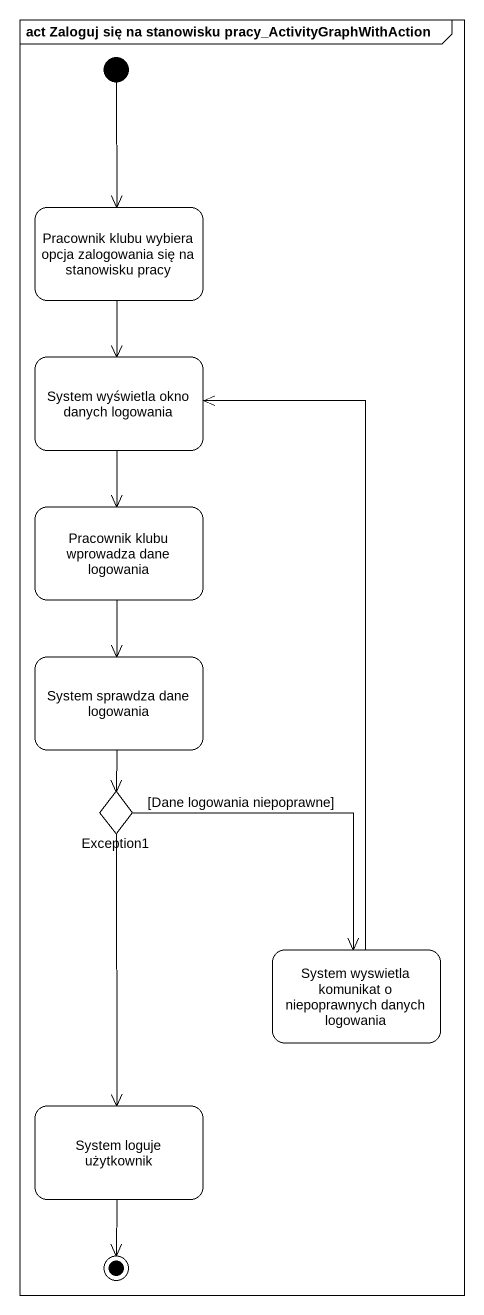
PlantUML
@startuml
mainframe act Zaloguj się na stanowisku pracy_ActivityGraphWithAction
hide empty description
state "Pracownik klubu wybiera opcja zalogowania się na stanowisku pracy" as Pracownik_klubu_wybiera
state "System wyświetla okno danych logowania" as System_wyświetla_okno
state "Pracownik klubu wprowadza dane logowania" as Pracownik_klubu_wprowadza
state "System sprawdza dane logowania" as System_sprawdza_dane
state Exception1 <<choice>>
state "System wyswietla komunikat o niepoprawnych danych logowania" as System_wyswietla_komunikat
state "System loguje użytkownik" as System_loguje_użytkownik
[*] --> Pracownik_klubu_wybiera
Pracownik_klubu_wybiera --> System_wyświetla_okno
System_wyświetla_okno --> Pracownik_klubu_wprowadza
Pracownik_klubu_wprowadza --> System_sprawdza_dane
System_sprawdza_dane --> Exception1
Exception1 --> System_wyswietla_komunikat : [Dane logowania niepoprawne]
Exception1 --> System_loguje_użytkownik
System_wyswietla_komunikat -up-> System_wyświetla_okno
System_loguje_użytkownik --> [*]
@enduml
